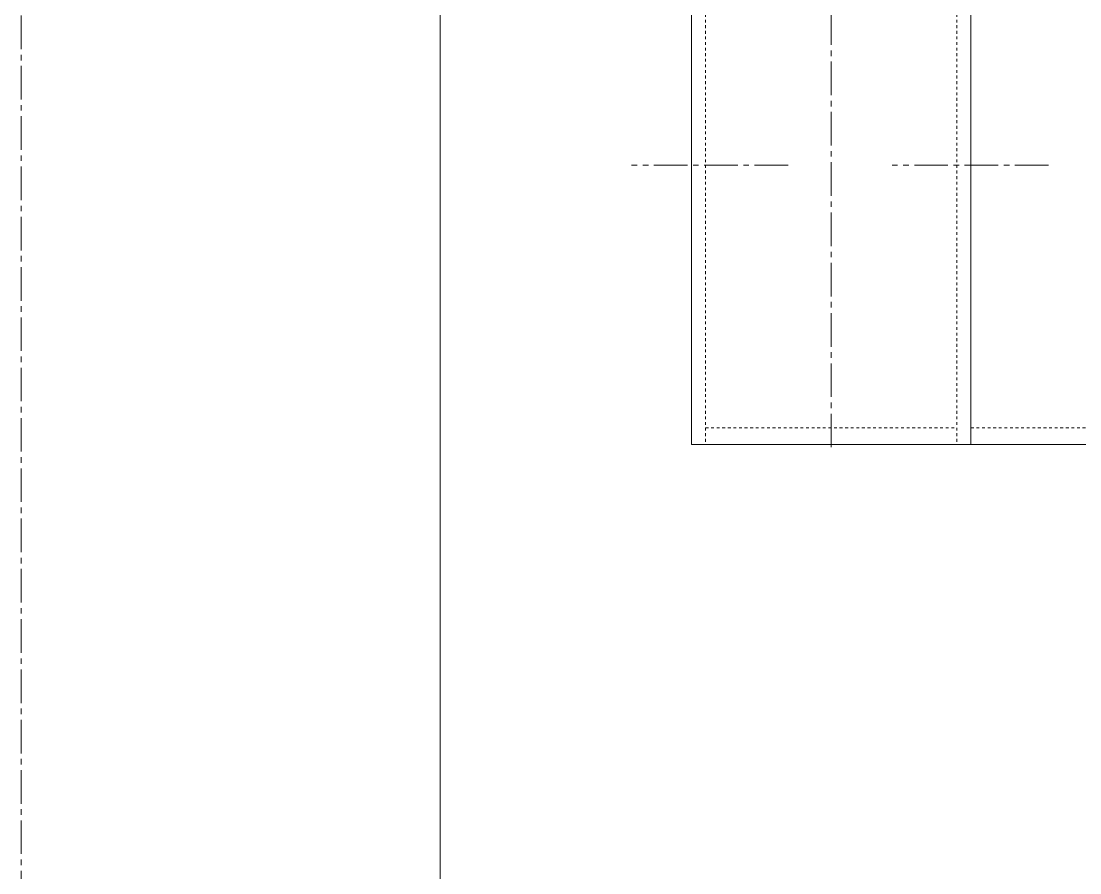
# Model space of a CAD drawing. Header units: millimetres. Extents: x -50460 to 50460, y -35640 to 35640.
# Drawn here: x -35234.7 to -34855.8, y 25278.7 to 25583.4 of the extents above; entities that cross this region are included whole.
import ezdxf

# ---------------------------------------------------------------- set-up
doc = ezdxf.new("R2010")
doc.units = ezdxf.units.MM
doc.linetypes.add('点画线', pattern=[18, 12, -2, 2, -2])
doc.linetypes.add('虚线', pattern=[2, 1, -1])
for name, color, linetype, lineweight in [('EB0', 7, 'Continuous', 15), ('中心线层', 1, '点画线', 18), ('尺寸线层', 4, 'Continuous', 18), ('粗实线层', 7, 'Continuous', 15), ('粗实线层_1', 7, 'Continuous', 15), ('细实线层', 3, 'Continuous', 18), ('虚线层', 100, '虚线', 18)]:
    doc.layers.add(name, color=color, linetype=linetype, lineweight=lineweight)

# ---------------------------------------------------------------- blocks, each defined once
blk = doc.blocks.new('*X947')
at = {"layer": 'EB0'}
for p in [(-675, 1050), (-775, -200)]:
    blk.add_line(p, (-675, -200), dxfattribs=at)
at = {"layer": '中心线层', "linetype": '点画线', "lineweight": 18}
for p, q in [((-725, 1053), (-725, -203)), ((-740.47, -100), (-796.47, -100)), ((-647.24, -100), (-703.24, -100))]:
    blk.add_line(p, q, dxfattribs=at)
at = {"layer": '粗实线层'}
for q in [(-675, 0), (675, -200)]:
    blk.add_line((-675, -200), q, dxfattribs=at)
at = {"layer": '粗实线层_1'}
blk.add_line((-775, 1050), (-775, -200), dxfattribs=at)
at = {"layer": '虚线层'}
for p, q in [((-770, 1050), (-770, -200)), ((-680, 1050), (-680, -200)), ((-770, -194), (-680, -194)), ((-675, -194), (675, -194))]:
    blk.add_line(p, q, dxfattribs=at)
blk = doc.blocks.new('*X805')
at = {"layer": 'EB0'}
blk.add_line((-2380, 6477.5), (-2380, 407.4), dxfattribs=at)
at = {"layer": '细实线层'}
blk.add_blockref('*X947', (-1515, 4855), dxfattribs=at)
at = {"layer": '中心线层'}
blk.add_line((-2530, 404.46), (-2530, 6480.5), dxfattribs=at)

msp = doc.modelspace()

# ---------------------------------------------------------------- block references
at = {"layer": '尺寸线层'}
msp.add_blockref('*X805', (-32704.742, 20776.945), dxfattribs=at)

doc.saveas('drawing.dxf')
